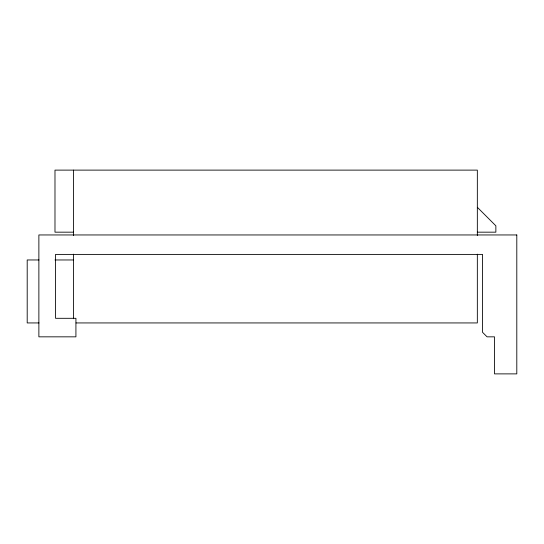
<?xml version="1.0" encoding="UTF-8"?>
<svg xmlns="http://www.w3.org/2000/svg" width="544" height="544" viewBox="0 0 544 544"><rect width="100%" height="100%" fill="white"/><g stroke="black" fill="none" stroke-linecap="round" stroke-linejoin="round"><path stroke-width="0.82" d="M73.508 232.172L54.985 232.172L54.985 170.116L477.34 170.116L477.34 235.491M477.34 232.172L495.863 232.172L495.863 225.814L477.34 207.291M38.991 259.964L27.2 259.964L27.2 322.939L38.991 322.939M54.985 259.964L73.508 259.964M76.058 322.939L477.34 322.939L477.34 254.17M73.508 170.116L73.508 235.491M73.508 254.17L73.508 318.743M516.8 234.954L38.876 234.954L38.876 336.838L75.922 336.838L75.922 318.308L55.542 318.308L55.542 254.402L482.528 254.402L482.528 332.296L487.07 336.838L494.503 336.838L494.503 373.884L516.8 373.884L516.8 234.954"/></g></svg>
